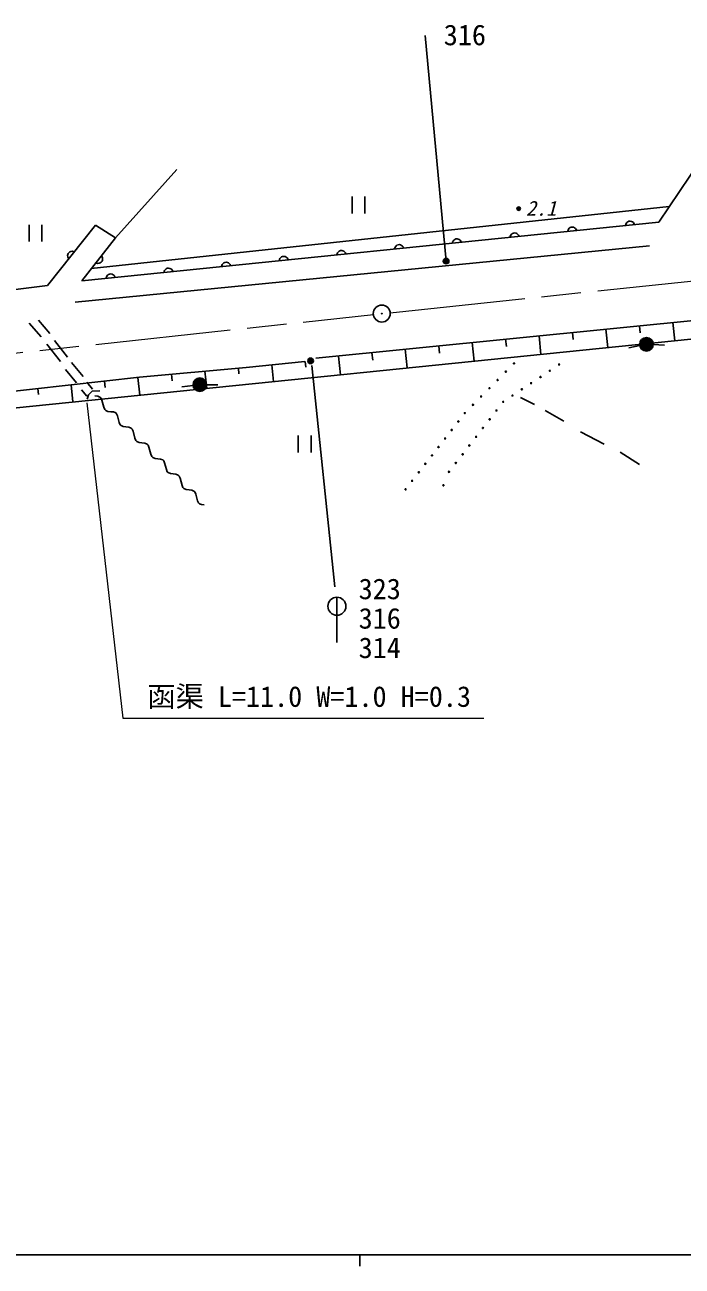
# Model space of a CAD drawing. Units: millimetres, scale not verified. Extents: x 40000 to 680000, y 20000 to 380000.
# Drawn here: x 138302 to 196594, y 204000 to 314044 of the extents above; entities that cross this region are included whole.
import ezdxf
from ezdxf.enums import TextEntityAlignment as Align

# ---------------------------------------------------------------- set-up
doc = ezdxf.new("R2010")
doc.units = ezdxf.units.MM
doc.header["$LTSCALE"] = 1000
doc.linetypes.add('CHAIN', pattern=[18.5, 12, -1.5, 3.5, -1.5])
for name, color, linetype, lineweight in [('M-BGD', 7, 'Continuous', 25), ('M-BMK', 2, 'CHAIN', 13), ('M-BMK-SRVR', 3, 'Continuous', 25), ('M-STR-HTXT', 7, 'Continuous', 13), ('M-STR-STRC', 7, 'Continuous', 25), ('M-TTL-BAND', 7, 'Continuous', 25)]:
    doc.layers.add(name, color=color, linetype=linetype, lineweight=lineweight)
doc.styles.add('ＭＳ ゴシック', font='')
doc.styles.get('ＭＳ ゴシック').set_extended_font_data('MS Gothic')

msp = doc.modelspace()

# ---------------------------------------------------------------- linework, layer by layer
at = {"layer": 'M-BGD'}
for p, q in [((194522, 296559), (201301, 306634)), ((151788, 301205), (146337, 295160)), ((167325, 298813), (167325, 297313)), ((168465, 297313), (168465, 298813)), ((195441, 297925), (144199, 292436)), ((138679, 296322), (138679, 294822)), ((139819, 294822), (139819, 296322)), ((140309, 290946), (144581, 296272)), ((143352, 291356), (194522, 296559)), ((144581, 296272), (146337, 295160)), ((186656, 296065), (186582, 296009)), ((186749, 296106), (186656, 296065)), ((186876, 296119), (186749, 296106)), ((186975, 296097), (186876, 296119)), ((187059, 296057), (186975, 296097)), ((187147, 295986), (187059, 296057)), ((191588, 296357), (191565, 296258)), ((191627, 296441), (191588, 296357)), ((191699, 296529), (191627, 296441)), ((191773, 296585), (191699, 296529)), ((191866, 296626), (191773, 296585)), ((191993, 296639), (191866, 296626)), ((192092, 296617), (191993, 296639)), ((192176, 296578), (192092, 296617)), ((192264, 296506), (192176, 296578)), ((192320, 296431), (192264, 296506)), ((192361, 296339), (192320, 296431)), ((146337, 295160), (143352, 291356)), ((176348, 294968), (176276, 294880)), ((176422, 295024), (176348, 294968)), ((176515, 295066), (176422, 295024)), ((176642, 295078), (176515, 295066)), ((176741, 295056), (176642, 295078)), ((176825, 295017), (176741, 295056)), ((176913, 294945), (176825, 295017)), ((176969, 294870), (176913, 294945)), ((181354, 295316), (181331, 295218)), ((181393, 295401), (181354, 295316)), ((181465, 295488), (181393, 295401)), ((181539, 295544), (181465, 295488)), ((181632, 295586), (181539, 295544)), ((181759, 295599), (181632, 295586)), ((181858, 295577), (181759, 295599)), ((181942, 295537), (181858, 295577)), ((182030, 295465), (181942, 295537)), ((182086, 295391), (182030, 295465)), ((182127, 295298), (182086, 295391)), ((186471, 295837), (186448, 295738)), ((186510, 295921), (186471, 295837)), ((186582, 296009), (186510, 295921)), ((187203, 295911), (187147, 295986)), ((187244, 295819), (187203, 295911)), ((142223, 293869), (142143, 293769)), ((142308, 293924), (142223, 293869)), ((142395, 293956), (142308, 293924)), ((142508, 293969), (142395, 293956)), ((142600, 293956), (142508, 293969)), ((142695, 293921), (142600, 293956)), ((166042, 293840), (166003, 293755)), ((166114, 293928), (166042, 293840)), ((166189, 293983), (166114, 293928)), ((166281, 294025), (166189, 293983)), ((166408, 294038), (166281, 294025)), ((166507, 294016), (166408, 294038)), ((166591, 293976), (166507, 294016)), ((166679, 293905), (166591, 293976)), ((166735, 293830), (166679, 293905)), ((166776, 293738), (166735, 293830)), ((171120, 294276), (171097, 294177)), ((171159, 294360), (171120, 294276)), ((171231, 294448), (171159, 294360)), ((171305, 294504), (171231, 294448)), ((171398, 294545), (171305, 294504)), ((171525, 294558), (171398, 294545)), ((171624, 294536), (171525, 294558)), ((171708, 294496), (171624, 294536)), ((171796, 294425), (171708, 294496)), ((171852, 294350), (171796, 294425)), ((171893, 294258), (171852, 294350)), ((176237, 294796), (176214, 294697)), ((176276, 294880), (176237, 294796)), ((177010, 294778), (176969, 294870)), ((142108, 293674), (142095, 293582)), ((142095, 293582), (142107, 293469)), ((142107, 293469), (142140, 293382)), ((142143, 293769), (142108, 293674)), ((142140, 293382), (142195, 293297)), ((144597, 292943), (144693, 292909)), ((144693, 292909), (144785, 292897)), ((144785, 292897), (144898, 292911)), ((144898, 292911), (144985, 292944)), ((144985, 292944), (145069, 293000)), ((145069, 293000), (145148, 293101)), ((145147, 293488), (145091, 293573)), ((145180, 293401), (145147, 293488)), ((145148, 293101), (145182, 293196)), ((145194, 293289), (145180, 293401)), ((145182, 293196), (145194, 293289)), ((155808, 292799), (155769, 292715)), ((155880, 292887), (155808, 292799)), ((155955, 292943), (155880, 292887)), ((156047, 292984), (155955, 292943)), ((156174, 292997), (156047, 292984)), ((156273, 292975), (156174, 292997)), ((156357, 292936), (156273, 292975)), ((156445, 292864), (156357, 292936)), ((156501, 292789), (156445, 292864)), ((156542, 292697), (156501, 292789)), ((160886, 293235), (160864, 293136)), ((160925, 293320), (160886, 293235)), ((160997, 293407), (160925, 293320)), ((161072, 293463), (160997, 293407)), ((161164, 293505), (161072, 293463)), ((161291, 293518), (161164, 293505)), ((161390, 293496), (161291, 293518)), ((161474, 293456), (161390, 293496)), ((161562, 293384), (161474, 293456)), ((161618, 293310), (161562, 293384)), ((161659, 293217), (161618, 293310)), ((166003, 293755), (165980, 293657)), ((123304, 278655), (259600, 292510)), ((145535, 291674), (145513, 291576)), ((145574, 291759), (145535, 291674)), ((145646, 291846), (145574, 291759)), ((145721, 291902), (145646, 291846)), ((145813, 291944), (145721, 291902)), ((145940, 291957), (145813, 291944)), ((146039, 291935), (145940, 291957)), ((146123, 291895), (146039, 291935)), ((146211, 291824), (146123, 291895)), ((146267, 291749), (146211, 291824)), ((146308, 291657), (146267, 291749)), ((150652, 292195), (150630, 292096)), ((150691, 292279), (150652, 292195)), ((150763, 292367), (150691, 292279)), ((150838, 292423), (150763, 292367)), ((150930, 292464), (150838, 292423)), ((151057, 292477), (150930, 292464)), ((151156, 292455), (151057, 292477)), ((151240, 292415), (151156, 292455)), ((151328, 292344), (151240, 292415)), ((151384, 292269), (151328, 292344)), ((151425, 292177), (151384, 292269)), ((155769, 292715), (155747, 292616)), ((134750, 290244), (140309, 290946)), ((164121, 284483), (214995, 289591)), ((138702, 287598), (139745, 286382)), ((139519, 287859), (140526, 286694)), ((192799, 287362), (192862, 286752)), ((195764, 287660), (195931, 286038)), ((180939, 286172), (181005, 285534)), ((183904, 286469), (184073, 284832)), ((186869, 286767), (186933, 286143)), ((189834, 287065), (190002, 285435)), ((140266, 285722), (141465, 284193)), ((140943, 286052), (142073, 284592)), ((172044, 285279), (172215, 283627)), ((175009, 285576), (175076, 284925)), ((177974, 285874), (178144, 284229)), ((192837, 285605), (191859, 285401)), ((194024, 285700), (195023, 285655)), ((142455, 284123), (143480, 282855)), ((157936, 283680), (163133, 284195)), ((163169, 284198), (163220, 283706)), ((166114, 284683), (166286, 283024)), ((169079, 284981), (169148, 284315)), ((141899, 283498), (142889, 282299)), ((148479, 282807), (157936, 283680)), ((151303, 283068), (151363, 282488)), ((154270, 283341), (154428, 281818)), ((157238, 283611), (157291, 283097)), ((160204, 283904), (160357, 282421)), ((123161, 279998), (148479, 282807)), ((139451, 281805), (139506, 281270)), ((142412, 282134), (142569, 280613)), ((143810, 282368), (144314, 281760)), ((145374, 282462), (145434, 281879)), ((148336, 282791), (148498, 281216)), ((153222, 282071), (152229, 281958)), ((154418, 282139), (155418, 282139)), ((143341, 281691), (143810, 281135)), ((143959, 281257), (143823, 280850)), ((144265, 281562), (143959, 281257)), ((144943, 281596), (144265, 281562)), ((144769, 281134), (144514, 281163)), ((144967, 281050), (144769, 281134)), ((145052, 280965), (144967, 281050)), ((145137, 280767), (145052, 280965)), ((145307, 280145), (145137, 280767)), ((182261, 281020), (183512, 280394)), ((145392, 279947), (145307, 280145)), ((145477, 279862), (145392, 279947)), ((145675, 279777), (145477, 279862)), ((145929, 279749), (145675, 279777)), ((146171, 279723), (145929, 279749)), ((146359, 279642), (146171, 279723)), ((146440, 279562), (146359, 279642)), ((146521, 279374), (146440, 279562)), ((184451, 279847), (186093, 278909)), ((146682, 278783), (146521, 279374)), ((146763, 278595), (146682, 278783)), ((146844, 278514), (146763, 278595)), ((147032, 278434), (146844, 278514)), ((147274, 278407), (147032, 278434)), ((147528, 278379), (147274, 278407)), ((147727, 278294), (147528, 278379)), ((147811, 278209), (147727, 278294)), ((147896, 278011), (147811, 278209)), ((148067, 277389), (147896, 278011)), ((148152, 277191), (148067, 277389)), ((162551, 277639), (162551, 276139)), ((163691, 276139), (163691, 277639)), ((187578, 277970), (189690, 276876)), ((148237, 277106), (148152, 277191)), ((148435, 277022), (148237, 277106)), ((148689, 276994), (148435, 277022)), ((148944, 276966), (148689, 276994)), ((149142, 276881), (148944, 276966)), ((149227, 276796), (149142, 276881)), ((149312, 276598), (149227, 276796)), ((149482, 275976), (149312, 276598)), ((149567, 275778), (149482, 275976)), ((149652, 275693), (149567, 275778)), ((149850, 275609), (149652, 275693)), ((150104, 275581), (149850, 275609)), ((150346, 275554), (150104, 275581)), ((150534, 275473), (150346, 275554)), ((150615, 275393), (150534, 275473)), ((150696, 275205), (150615, 275393)), ((150858, 274614), (150696, 275205)), ((191097, 276172), (192818, 275077)), ((150938, 274426), (150858, 274614)), ((151019, 274345), (150938, 274426)), ((151207, 274265), (151019, 274345)), ((151449, 274238), (151207, 274265)), ((151704, 274210), (151449, 274238)), ((151902, 274125), (151704, 274210)), ((151986, 274040), (151902, 274125)), ((152071, 273842), (151986, 274040)), ((152242, 273220), (152071, 273842)), ((152327, 273022), (152242, 273220)), ((152412, 272938), (152327, 273022)), ((152610, 272853), (152412, 272938)), ((152864, 272825), (152610, 272853)), ((153106, 272798), (152864, 272825)), ((153294, 272718), (153106, 272798)), ((153375, 272637), (153294, 272718)), ((153456, 272449), (153375, 272637)), ((153617, 271858), (153456, 272449)), ((153698, 271670), (153617, 271858)), ((153779, 271589), (153698, 271670)), ((153967, 271509), (153779, 271589)), ((154209, 271482), (153967, 271509))]:
    msp.add_line(p, q, dxfattribs=at)
for centre, radius in [((182096, 297749), 150), ((182096, 297749), 90), ((182096, 297749), 30), ((193425, 285728), 600), ((193425, 285728), 528), ((193425, 285728), 456), ((193425, 285728), 384), ((193425, 285728), 312), ((193425, 285728), 240), ((193425, 285728), 168), ((193425, 285728), 96), ((193425, 285728), 24), ((163644, 284258), 250), ((163644, 284258), 150), ((163644, 284258), 50), ((181677, 284029), 50), ((185681, 283929), 50), ((180951, 283295), 50), ((184029, 282828), 50), ((184855, 283379), 50), ((153818, 282139), 600), ((153818, 282139), 528), ((153818, 282139), 456), ((153818, 282139), 384), ((153818, 282139), 312), ((153818, 282139), 240), ((153818, 282139), 168), ((153818, 282139), 96), ((153818, 282139), 24), ((179500, 281828), 50), ((180226, 282562), 50), ((182378, 281727), 50), ((183203, 282278), 50), ((178774, 281094), 50), ((180726, 280626), 50), ((181552, 281177), 50), ((177323, 279626), 50), ((178049, 280360), 50), ((180126, 279851), 50), ((176739, 278875), 50), ((179525, 279075), 50), ((175572, 277374), 50), ((176155, 278124), 50), ((178324, 277524), 50), ((178925, 278299), 50), ((174988, 276623), 50), ((177723, 276748), 50), ((173820, 275122), 50), ((174404, 275872), 50), ((176522, 275197), 50), ((177123, 275972), 50), ((173236, 274371), 50), ((175922, 274421), 50), ((172068, 272870), 50), ((172652, 273620), 50), ((175421, 273220), 50)]:
    msp.add_circle(centre, radius, dxfattribs=at)
at = {"layer": 'M-BMK'}
for p, q in [((170702, 288524), (268868, 298857)), ((71017, 277789), (169211, 288365))]:
    msp.add_line(p, q, dxfattribs=at)
at = {"layer": 'M-BMK-SRVR'}
for radius in [750, 30]:
    msp.add_circle((169956, 288446), radius, dxfattribs=at)
at = {"layer": 'M-STR-HTXT'}
for p, q in [((143798, 280543), (147002, 252594)), ((147002, 252594), (178993, 252594))]:
    msp.add_line(p, q, dxfattribs=at)
at = {"layer": 'M-STR-STRC'}
for p, q in [((173790, 313093), (175663, 293103)), ((142778, 289462), (193690, 294460)), ((163753, 283829), (165802, 264225)), ((165972, 263301), (165972, 259301))]:
    msp.add_line(p, q, dxfattribs=at)
for centre, radius in [((175663, 293103), 250), ((175663, 293103), 150), ((175663, 293103), 50), ((163644, 284258), 250), ((163644, 284258), 150), ((163644, 284258), 50), ((165972, 262501), 800)]:
    msp.add_circle(centre, radius, dxfattribs=at)
at = {"layer": 'M-TTL-BAND'}
for p, q in [((40000, 205000), (579000, 205000)), ((168000, 205000), (168000, 204000))]:
    msp.add_line(p, q, dxfattribs=at)

# ---------------------------------------------------------------- texts
at = {"layer": 'M-BGD', "style": 'ＭＳ ゴシック', "oblique": 15}
msp.add_text('2.1', height=1320, dxfattribs=at).set_placement((184084, 297782), align=Align.MIDDLE_CENTER)
at = {"layer": 'M-STR-HTXT', "style": 'ＭＳ ゴシック'}
msp.add_text('函渠 L=11.0 W=1.0 H=0.3', height=1833, dxfattribs=at).set_placement((163520, 254500), align=Align.MIDDLE_CENTER)
at = {"layer": 'M-STR-STRC', "style": 'ＭＳ ゴシック'}
for s, p in [('316', (177323, 313150)), ('323', (169776, 264043)), ('316', (169776, 261433)), ('314', (169776, 258823))]:
    msp.add_text(s, height=1833, dxfattribs=at).set_placement(p, align=Align.MIDDLE_CENTER)

doc.saveas('drawing.dxf')
